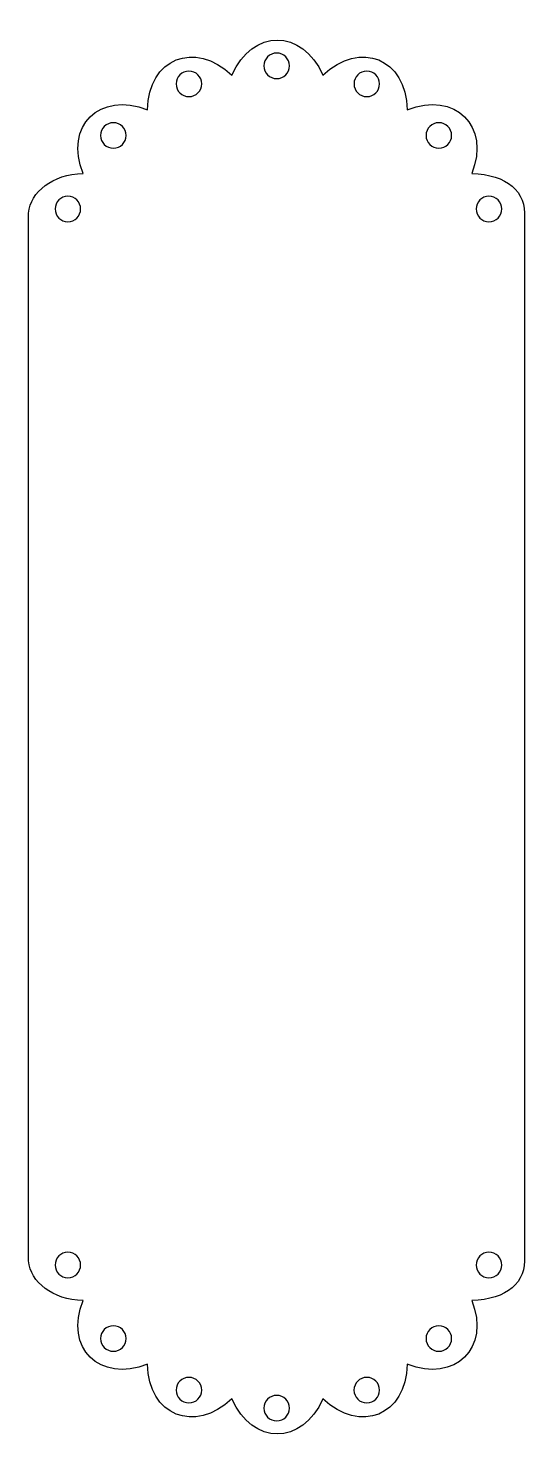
# Model space of a CAD drawing. Header units: centimetres. Extents: x -2.3 to 2.3, y -6.5 to 6.5.
import ezdxf

# ---------------------------------------------------------------- set-up
doc = ezdxf.new("R2010")
doc.units = ezdxf.units.CM
doc.header["$MEASUREMENT"] = 0
doc.layers.add('Camada 1', color=7, linetype='Continuous')

msp = doc.modelspace()

# ---------------------------------------------------------------- linework, layer by layer
at = {"layer": 'Camada 1'}
for points, knots in [([(2.26375, 0), (2.26375, 0), (2.26375, 0.0236), (2.26375, 0.0236), (2.26375, 0.0236), (2.26375, 0.0236), (2.26375, 4.74099), (2.26375, 4.74099), (2.26375, 4.74099), (2.26375, 4.74099), (2.26375, 4.74099), (2.26375, 4.74099), (2.26375, 4.74099), (2.2837, 4.97173), (2.10373, 5.13633), (1.78218, 5.14197), (1.78218, 5.14197), (1.9549, 5.57573), (1.63179, 5.8954), (1.1934, 5.72448), (1.1934, 5.72448), (1.18583, 6.19099), (0.76298, 6.36348), (0.42352, 6.03944), (0.42352, 6.03944), (0.2372, 6.46724), (-0.2209, 6.46724), (-0.40719, 6.03944), (-0.40719, 6.03944), (-0.74726, 6.36347), (-1.1697, 6.19099), (-1.1771, 5.72447), (-1.1771, 5.72447), (-1.61509, 5.89536), (-1.93921, 5.57569), (-1.76548, 5.14196), (-1.76548, 5.14196), (-2.04907, 5.13699), (-2.24097, 4.9752), (-2.26523, 4.78099), (-2.26523, 4.78099), (-2.26523, 4.78099), (-2.26523, 4.78099), (-2.26523, 4.78099), (-2.26523, 4.78099), (-2.26523, 4.78099), (-2.26523, 0), (-2.26523, 0), (-2.26523, 0), (-2.26523, 0), (-2.26523, -4.78099), (-2.26523, -4.78099), (-2.26523, -4.78099), (-2.26523, -4.78099), (-2.26523, -4.78099), (-2.26523, -4.78099), (-2.26523, -4.78099), (-2.24097, -4.97519), (-2.04907, -5.13696), (-1.76546, -5.14196), (-1.76546, -5.14196), (-1.93919, -5.57572), (-1.61507, -5.89539), (-1.17708, -5.72449), (-1.17708, -5.72449), (-1.1697, -6.191), (-0.74724, -6.36346), (-0.4072, -6.03942), (-0.4072, -6.03942), (-0.22091, -6.46725), (0.23722, -6.46725), (0.42351, -6.03942), (0.42351, -6.03942), (0.76297, -6.36346), (1.18583, -6.191), (1.19339, -5.72449), (1.19339, -5.72449), (1.63178, -5.89538), (1.95489, -5.57571), (1.78217, -5.14196), (1.78217, -5.14196), (2.10372, -5.13632), (2.28369, -4.97173), (2.26374, -4.74101), (2.26374, -4.74101), (2.26374, -4.74101), (2.26374, -4.74101), (2.26374, -4.74101), (2.26374, -4.74101), (2.26374, -4.74101), (2.26375, -0.0236), (2.26375, -0.0236), (2.26375, -0.0236), (2.26375, -0.0236), (2.26375, 0), (2.26375, 0), (2.26375, 0), (2.26375, 0), (2.26375, 0), (2.26375, 0)], [0, 0, 0, 0, 0.03846154, 0.03846154, 0.03846154, 0.03846154, 0.07692308, 0.07692308, 0.07692308, 0.07692308, 0.11538462, 0.11538462, 0.11538462, 0.11538462, 0.15384615, 0.15384615, 0.15384615, 0.15384615, 0.19230769, 0.19230769, 0.19230769, 0.19230769, 0.23076923, 0.23076923, 0.23076923, 0.23076923, 0.26923077, 0.26923077, 0.26923077, 0.26923077, 0.30769231, 0.30769231, 0.30769231, 0.30769231, 0.34615385, 0.34615385, 0.34615385, 0.34615385, 0.38461538, 0.38461538, 0.38461538, 0.38461538, 0.42307692, 0.42307692, 0.42307692, 0.42307692, 0.46153846, 0.46153846, 0.46153846, 0.46153846, 0.5, 0.5, 0.5, 0.5, 0.53846154, 0.53846154, 0.53846154, 0.53846154, 0.57692308, 0.57692308, 0.57692308, 0.57692308, 0.61538462, 0.61538462, 0.61538462, 0.61538462, 0.65384615, 0.65384615, 0.65384615, 0.65384615, 0.69230769, 0.69230769, 0.69230769, 0.69230769, 0.73076923, 0.73076923, 0.73076923, 0.73076923, 0.76923077, 0.76923077, 0.76923077, 0.76923077, 0.80769231, 0.80769231, 0.80769231, 0.80769231, 0.84615385, 0.84615385, 0.84615385, 0.84615385, 0.88461538, 0.88461538, 0.88461538, 0.88461538, 0.92307692, 0.92307692, 0.92307692, 0.92307692, 1, 1, 1, 1]), ([(0.00196, 6.2416), (0.06644, 6.2416), (0.11869, 6.18934), (0.11869, 6.12489), (0.11869, 6.12489), (0.11869, 6.06044), (0.06643, 6.00818), (0.00196, 6.00818), (0.00196, 6.00818), (-0.06251, 6.00818), (-0.11477, 6.06044), (-0.11477, 6.12489), (-0.11477, 6.12489), (-0.11477, 6.18934), (-0.06249, 6.2416), (0.00196, 6.2416)], [0, 0, 0, 0, 0.2, 0.2, 0.2, 0.2, 0.4, 0.4, 0.4, 0.4, 0.6, 0.6, 0.6, 0.6, 1, 1, 1, 1]), ([(-0.79925, 6.07721), (-0.73477, 6.07721), (-0.68252, 6.02495), (-0.68252, 5.96048), (-0.68252, 5.96048), (-0.68252, 5.89603), (-0.7348, 5.8438), (-0.79925, 5.8438), (-0.79925, 5.8438), (-0.8637, 5.8438), (-0.91598, 5.89606), (-0.91598, 5.96048), (-0.91598, 5.96048), (-0.91596, 6.02499), (-0.86371, 6.07721), (-0.79925, 6.07721)], [0, 0, 0, 0, 0.2, 0.2, 0.2, 0.2, 0.4, 0.4, 0.4, 0.4, 0.6, 0.6, 0.6, 0.6, 1, 1, 1, 1]), ([(0.82431, 6.07721), (0.88879, 6.07721), (0.94104, 6.02495), (0.94104, 5.96048), (0.94104, 5.96048), (0.94104, 5.89603), (0.88876, 5.8438), (0.82431, 5.8438), (0.82431, 5.8438), (0.75986, 5.8438), (0.70758, 5.89606), (0.70758, 5.96048), (0.70758, 5.96048), (0.70755, 6.02499), (0.75983, 6.07721), (0.82431, 6.07721)], [0, 0, 0, 0, 0.2, 0.2, 0.2, 0.2, 0.4, 0.4, 0.4, 0.4, 0.6, 0.6, 0.6, 0.6, 1, 1, 1, 1]), ([(-1.489, 5.60642), (-1.42452, 5.60642), (-1.37227, 5.55416), (-1.37227, 5.48969), (-1.37227, 5.48969), (-1.37227, 5.42524), (-1.42455, 5.37301), (-1.489, 5.37301), (-1.489, 5.37301), (-1.55345, 5.37301), (-1.60573, 5.42527), (-1.60573, 5.48969), (-1.60573, 5.48969), (-1.60573, 5.55419), (-1.55347, 5.60642), (-1.489, 5.60642)], [0, 0, 0, 0, 0.2, 0.2, 0.2, 0.2, 0.4, 0.4, 0.4, 0.4, 0.6, 0.6, 0.6, 0.6, 1, 1, 1, 1]), ([(1.48193, 5.60642), (1.54641, 5.60642), (1.59866, 5.55416), (1.59866, 5.48969), (1.59866, 5.48969), (1.59866, 5.42524), (1.54638, 5.37301), (1.48193, 5.37301), (1.48193, 5.37301), (1.41748, 5.37301), (1.3652, 5.42527), (1.3652, 5.48969), (1.3652, 5.48969), (1.3652, 5.55419), (1.41745, 5.60642), (1.48193, 5.60642)], [0, 0, 0, 0, 0.2, 0.2, 0.2, 0.2, 0.4, 0.4, 0.4, 0.4, 0.6, 0.6, 0.6, 0.6, 1, 1, 1, 1]), ([(-1.90439, 4.93535), (-1.83991, 4.93535), (-1.78766, 4.88309), (-1.78766, 4.81862), (-1.78766, 4.81862), (-1.78766, 4.75417), (-1.83994, 4.70194), (-1.90439, 4.70194), (-1.90439, 4.70194), (-1.96884, 4.70194), (-2.02112, 4.7542), (-2.02112, 4.81862), (-2.02112, 4.81862), (-2.0211, 4.8831), (-1.96884, 4.93535), (-1.90439, 4.93535)], [0, 0, 0, 0, 0.2, 0.2, 0.2, 0.2, 0.4, 0.4, 0.4, 0.4, 0.6, 0.6, 0.6, 0.6, 1, 1, 1, 1]), ([(1.93969, 4.93535), (2.00414, 4.93535), (2.05642, 4.88309), (2.05642, 4.81862), (2.05642, 4.81862), (2.05642, 4.75417), (2.00411, 4.70194), (1.93969, 4.70194), (1.93969, 4.70194), (1.87518, 4.70194), (1.82296, 4.7542), (1.82296, 4.81862), (1.82296, 4.81862), (1.82295, 4.8831), (1.87518, 4.93535), (1.93969, 4.93535)], [0, 0, 0, 0, 0.2, 0.2, 0.2, 0.2, 0.4, 0.4, 0.4, 0.4, 0.6, 0.6, 0.6, 0.6, 1, 1, 1, 1]), ([(-2.0211, -4.81859), (-2.0211, -4.75414), (-1.96884, -4.70191), (-1.90437, -4.70191), (-1.90437, -4.70191), (-1.8399, -4.70191), (-1.78764, -4.75417), (-1.78764, -4.81859), (-1.78764, -4.81859), (-1.78764, -4.8831), (-1.83992, -4.93532), (-1.90437, -4.93532), (-1.90437, -4.93532), (-1.96882, -4.93532), (-2.0211, -4.8831), (-2.0211, -4.81859)], [0, 0, 0, 0, 0.2, 0.2, 0.2, 0.2, 0.4, 0.4, 0.4, 0.4, 0.6, 0.6, 0.6, 0.6, 1, 1, 1, 1]), ([(1.82295, -4.81859), (1.82295, -4.75414), (1.87521, -4.70191), (1.93968, -4.70191), (1.93968, -4.70191), (2.00413, -4.70191), (2.05641, -4.75417), (2.05641, -4.81859), (2.05641, -4.81859), (2.05641, -4.8831), (2.0041, -4.93532), (1.93968, -4.93532), (1.93968, -4.93532), (1.87518, -4.93533), (1.82295, -4.8831), (1.82295, -4.81859)], [0, 0, 0, 0, 0.2, 0.2, 0.2, 0.2, 0.4, 0.4, 0.4, 0.4, 0.6, 0.6, 0.6, 0.6, 1, 1, 1, 1]), ([(-1.60573, -5.48968), (-1.60573, -5.42523), (-1.55347, -5.373), (-1.489, -5.373), (-1.489, -5.373), (-1.42453, -5.373), (-1.37227, -5.42526), (-1.37227, -5.48968), (-1.37227, -5.48968), (-1.37227, -5.55419), (-1.42455, -5.60641), (-1.489, -5.60641), (-1.489, -5.60641), (-1.55345, -5.60641), (-1.60573, -5.55416), (-1.60573, -5.48968)], [0, 0, 0, 0, 0.2, 0.2, 0.2, 0.2, 0.4, 0.4, 0.4, 0.4, 0.6, 0.6, 0.6, 0.6, 1, 1, 1, 1]), ([(1.3652, -5.48968), (1.3652, -5.42523), (1.41748, -5.373), (1.48193, -5.373), (1.48193, -5.373), (1.54638, -5.373), (1.59866, -5.42526), (1.59866, -5.48968), (1.59866, -5.48968), (1.59866, -5.55419), (1.54638, -5.60641), (1.48193, -5.60641), (1.48193, -5.60641), (1.41748, -5.60641), (1.3652, -5.55416), (1.3652, -5.48968)], [0, 0, 0, 0, 0.2, 0.2, 0.2, 0.2, 0.4, 0.4, 0.4, 0.4, 0.6, 0.6, 0.6, 0.6, 1, 1, 1, 1]), ([(-0.91596, -5.96048), (-0.91596, -5.89603), (-0.8637, -5.8438), (-0.79923, -5.8438), (-0.79923, -5.8438), (-0.73476, -5.8438), (-0.6825, -5.89606), (-0.6825, -5.96048), (-0.6825, -5.96048), (-0.6825, -6.02499), (-0.73478, -6.07721), (-0.79923, -6.07721), (-0.79923, -6.07721), (-0.86368, -6.07721), (-0.91596, -6.02496), (-0.91596, -5.96048)], [0, 0, 0, 0, 0.2, 0.2, 0.2, 0.2, 0.4, 0.4, 0.4, 0.4, 0.6, 0.6, 0.6, 0.6, 1, 1, 1, 1]), ([(0.70755, -5.96048), (0.70755, -5.89603), (0.75983, -5.8438), (0.82428, -5.8438), (0.82428, -5.8438), (0.88873, -5.8438), (0.94101, -5.89606), (0.94101, -5.96048), (0.94101, -5.96048), (0.94101, -6.02499), (0.88873, -6.07721), (0.82428, -6.07721), (0.82428, -6.07721), (0.75983, -6.07721), (0.70755, -6.02496), (0.70755, -5.96048)], [0, 0, 0, 0, 0.2, 0.2, 0.2, 0.2, 0.4, 0.4, 0.4, 0.4, 0.6, 0.6, 0.6, 0.6, 1, 1, 1, 1]), ([(-0.11475, -6.12487), (-0.11475, -6.06039), (-0.06249, -6.00816), (0.00198, -6.00816), (0.00198, -6.00816), (0.06645, -6.00816), (0.11871, -6.06042), (0.11871, -6.12487), (0.11871, -6.12487), (0.11871, -6.18932), (0.06645, -6.24158), (0.00198, -6.24158), (0.00198, -6.24158), (-0.06249, -6.24158), (-0.11475, -6.18934), (-0.11475, -6.12487)], [0, 0, 0, 0, 0.2, 0.2, 0.2, 0.2, 0.4, 0.4, 0.4, 0.4, 0.6, 0.6, 0.6, 0.6, 1, 1, 1, 1])]:
    msp.add_open_spline(points, degree=3, knots=knots, dxfattribs=at)

doc.saveas('drawing.dxf')
